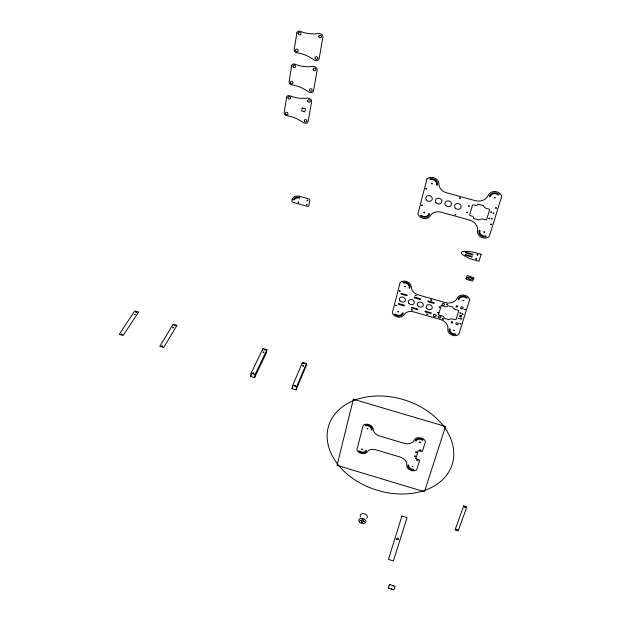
<?xml version="1.0" encoding="UTF-8"?>
<svg xmlns="http://www.w3.org/2000/svg" width="621" height="621" viewBox="0 0 621 621"><rect width="100%" height="100%" fill="white"/><g stroke="black" fill="none" stroke-linecap="round" stroke-linejoin="round"><path stroke-width="0.93" d="M250.566 376.45L251.078 373.306L263.025 348.544L266.929 349.685L266.386 352.79L254.571 377.63L250.566 376.45L251.389 374.735M254.571 377.63L255.099 374.494L266.929 349.685M262.753 350.097L263.025 348.544M291.986 388.707L292.607 385.587L302.59 362.276L306.533 363.432L305.897 366.522L296.023 389.903L291.986 388.707L292.724 386.976M296.023 389.903L296.652 386.782L306.533 363.432M302.28 363.821L302.59 362.276M251.078 373.306L255.099 374.494M292.607 385.587L296.652 386.782M360.514 516.819A3.664 2.523 18.3 0 1 361.74 513.815A3.664 2.523 18.3 0 1 366.312 514.894A3.664 2.523 18.3 0 1 366.662 518.271M362.198 519.187L362.959 519.389L362.198 519.187M293.391 199.504L293.803 200.063L294.354 199.768A4.96 4.145 29.2 0 1 299.314 198.2L299.85 197.92L299.462 197.393A5.915 4.952 29.2 0 0 293.391 199.504M307.108 200.366C307.814 202.027 308.396 199.271 307.108 200.366M458.197 318.503L459.113 318.705L458.197 318.503M361.756 522.424L362.517 522.641L361.756 522.424M488.921 218.429C489.682 220.106 490.295 217.203 488.921 218.429M415.822 458.422L419.649 460.246L416.652 469.95A5.853 4.215 16.3 0 1 410.077 469.996A5.853 4.215 16.3 0 1 406.786 465.183A9.02 6.497 17 0 0 400.025 457.025L375.589 449.713A8.011 5.783 18.2 0 0 367.477 451.537A5.814 4.207 18.8 0 1 362.159 453.555A5.814 4.207 18.8 0 1 356.834 449.922L363.246 425.137A5.907 4.347 18.7 0 1 369.705 424.935A5.907 4.347 18.7 0 1 373.299 429.755A8.166 6.016 18 0 0 379.361 435.934L404.069 443.301A9.206 6.777 16.7 0 0 414.378 440.041A5.969 4.378 16 0 1 419.951 437.704A5.969 4.378 16 0 1 425.509 441.469L422.389 451.451L418.197 450.776L415.822 458.422M462.047 313.954L462.963 314.172L462.047 313.954M359.016 451.118L359.148 451.428A4.704 3.408 18.8 0 0 366.631 450.667L365.839 450.419A3.873 2.802 18.8 0 1 359.675 451.048L359.016 451.118M361.748 449.13L362.54 449.371L361.748 449.13M365.746 425.315L366.281 425.758A3.936 2.895 18.7 0 1 371.319 429.817L372.134 430.043A4.782 3.516 18.7 0 0 366.017 425.113L365.746 425.315M367.127 428.63L367.935 428.87L367.166 428.56M363.828 521.236L364.581 521.469L363.828 521.236M493.175 213.143C493.905 214.835 494.595 211.924 493.175 213.143M464.562 507.101L465.362 507.318L464.562 507.101M394.715 314.242L394.855 314.614A5.216 4.184 18.2 0 0 403.254 313.349L402.936 312.782L402.377 313.085A4.293 3.447 18.2 0 1 395.453 314.125L394.715 314.242M395.546 305.268L396.431 305.524L395.546 305.268M399.264 290.946L400.157 291.202L399.264 290.946M397.828 311.703L398.713 311.959L397.867 311.618M402.99 282.493L403.588 283.005A4.37 3.571 18.1 0 1 409.123 287.725L409.456 288.291L410.031 287.965A5.31 4.339 18.1 0 0 403.301 282.229L402.99 282.493M404.45 286.475L405.35 286.731L404.45 286.475M420.479 215.433L420.627 215.852A5.581 4.797 17.5 0 0 429.716 214.16L429.375 213.523L428.769 213.88A4.595 3.951 17.5 0 1 421.286 215.277L420.479 215.433M421.543 205.186C422.202 206.886 422.948 204.053 421.543 205.186M411.335 309.778L412.228 310.026L411.335 309.778M425.812 188.745C426.472 190.484 427.24 187.589 425.812 188.745M423.887 212.452C424.547 214.136 425.292 211.334 423.887 212.452M415.216 295.48L416.117 295.736L415.216 295.48M429.988 178.988L430.617 179.554A4.681 4.106 17.2 0 1 436.516 184.771L436.858 185.415L437.487 185.019A5.682 4.991 17.2 0 0 430.33 178.685L429.988 178.988M431.494 183.49C432.154 185.237 432.93 182.326 431.494 183.49M388.249 587.947L393.838 589.934L395.135 586.364L389.522 584.454L388.249 587.947M388.49 588.017L388.979 588.172L388.513 587.978M389.546 584.71L390.035 584.866L389.569 584.672M391.517 588.964L391.998 589.112L391.517 588.964M392.581 585.657L393.062 585.805L392.581 585.657M408.765 465.238L408.734 465.37A3.905 2.81 16.3 0 0 413.64 469.313L413.889 469.934A4.743 3.416 16.3 0 1 407.935 465.145L408.765 465.238M426.759 314.179L427.652 314.436L426.759 314.179M430.803 299.912L431.704 300.168L430.803 299.912M412.088 466.317L412.887 466.557L412.088 466.317M415.309 440.794L416.14 440.98A3.982 2.919 16 0 1 422.59 440.32L423.157 439.916A4.828 3.547 16 0 0 415.325 440.724L415.309 440.794M414.471 456.148C415.426 458.298 416.458 454.882 414.471 456.148M415.728 452.041C416.683 454.199 417.723 450.761 415.728 452.041M416.8 460.029C417.754 462.171 418.787 458.772 416.8 460.029M419.524 442.051L420.339 442.292L419.524 442.051M419.881 450.054C420.836 452.22 421.884 448.773 419.881 450.054M437.549 312.588L438.449 312.844L437.549 312.588M439.171 307.03L440.072 307.286L439.171 307.03M455.053 214.424C455.698 216.124 456.489 213.298 455.053 214.424M442.416 318.876L443.309 319.132L442.416 318.876M459.695 198.037C460.347 199.776 461.155 196.888 459.695 198.037M446.709 304.197L447.617 304.453L446.709 304.197M450.07 329.122L450.039 329.285A4.331 3.454 14.1 0 0 455.418 333.857L455.985 334.16L455.674 334.595A5.255 4.192 14.1 0 1 449.146 329.045L450.07 329.122M466.736 212.289C467.38 214.004 468.195 211.156 466.736 212.289M468.591 205.908C469.235 207.631 470.058 204.767 468.591 205.908M453.772 330.279L454.665 330.535L453.772 330.279M458.228 299.058L458.57 299.555L459.16 299.237A4.425 3.602 13.4 0 1 466.441 298.127L467.101 298.165L467.093 297.614A5.372 4.378 13.4 0 0 458.251 298.965L458.228 299.058M459.905 312.93L460.813 313.186L459.905 312.93M462.932 300.385L463.84 300.649L462.932 300.385M465.991 278.689L466.48 279.403L472.713 281.111L474.118 277.82L467.279 275.561L465.991 278.689M459.874 323.634L460.774 323.89L459.874 323.634M460.565 318.759L461.465 319.015L460.565 318.759M467.334 277.579C467.955 279.178 468.739 276.547 467.334 277.579M464.267 309.421L465.176 309.677L464.267 309.421M471.813 278.837C472.434 280.436 473.218 277.804 471.813 278.837M475.833 258.833C476.454 260.471 477.262 257.769 475.833 258.833M479.924 230.764L479.886 230.95A4.642 3.959 11.2 0 0 485.599 235.996L486.204 236.329L485.863 236.826A5.636 4.805 11.2 0 1 478.923 230.701L479.428 230.313L479.924 230.764M477.075 254.781C477.704 256.419 478.512 253.71 477.075 254.781M483.899 231.975C484.527 233.659 485.358 230.865 483.899 231.975M489.356 196.252L489.713 196.81L490.357 196.438A4.751 4.137 9.6 0 1 498.259 194.955L498.973 194.986L498.973 194.35A5.768 5.03 9.6 0 0 489.387 196.151L489.356 196.252M490.885 212.033C491.514 213.756 492.368 210.892 490.885 212.033M494.417 197.641C495.053 199.388 495.915 196.469 494.417 197.641M490.621 224.235C491.25 225.935 492.096 223.11 490.621 224.235M491.475 218.654C492.104 220.362 492.95 217.521 491.475 218.654M495.674 207.903C496.303 209.634 497.165 206.754 495.674 207.903M286.646 97.155L284.154 112.82A2.391 2.08 36.6 0 0 286.374 115.591A33.161 28.411 33.9 0 1 303.405 122.694L305.159 123.168A2.701 2.36 34.5 0 0 308.132 121.491L311.61 101.65A2.74 2.414 36.1 0 0 309.429 98.514L307.651 98.033A35.04 31.19 40.8 0 1 289.572 95.719A2.414 2.111 37.9 0 0 286.646 97.155M291.66 65.624L289.075 81.894A2.445 2.15 39.4 0 0 291.334 84.759A33.845 29.443 36 0 1 308.691 91.986L310.484 92.467A2.756 2.445 37.1 0 0 313.52 90.705L317.129 70.088A2.795 2.507 39.3 0 0 314.925 66.851L313.108 66.362A35.871 32.315 44.9 0 1 294.657 64.11A2.468 2.189 41.1 0 0 291.66 65.624M296.877 32.828L294.191 49.75A2.5 2.228 42.9 0 0 296.489 52.707A34.574 30.522 38.8 0 1 314.187 60.074L316.011 60.555A2.818 2.538 40.6 0 0 319.124 58.7L322.873 37.26A2.864 2.6 43.5 0 0 320.63 33.914L318.775 33.433A36.794 33.464 50.1 0 1 299.935 31.236A2.531 2.274 45.1 0 0 296.877 32.828M302.217 107.992L301.705 111.004L304.927 111.873L305.439 108.861L302.217 107.992M292.173 199.17L291.87 200.917A1.281 1.071 29.7 0 0 292.902 202.322L307.449 206.382A1.281 1.071 28.4 0 0 308.862 205.652L309.856 200.28A1.281 1.079 28.6 0 0 308.831 198.867L299.656 196.314A7.141 5.977 29.2 0 0 292.173 199.17M456.52 529.426L457.297 529.666L456.559 529.356M360.141 520.344L360.879 520.608L360.141 520.344M303.568 366.025L302.745 365.932L303.568 366.025M304.585 363.627L303.785 363.464L304.585 363.627M295.379 385.447L294.54 385.354L295.379 385.447M298.134 202.174C298.569 203.874 299.609 201.305 298.134 202.174M353.326 399.241L337.048 465.377L424.446 491.747L445.529 426.464L353.326 399.241M265.035 349.887L264.22 349.794L265.035 349.887M263.102 352.076L263.886 352.309L263.149 352.022M306.37 204.456C306.758 206.164 307.869 203.626 306.37 204.456M253.058 373.011L253.857 373.252L253.104 372.949M400.196 282.392L392.301 312.891A6.443 5.17 18.2 0 0 398.162 317.067A6.443 5.17 18.2 0 0 404.178 314.366A8.873 7.11 17.2 0 1 413.33 311.765L440.53 319.536A9.998 7.988 15.2 0 1 447.857 329.153A6.497 5.178 14.1 0 0 451.389 334.843A6.497 5.178 14.1 0 0 458.779 334.486L469.693 299.4A6.637 5.403 13.4 0 0 463.561 295.06A6.637 5.403 13.4 0 0 457.211 298.181A10.231 8.368 14.6 0 1 445.505 302.629L417.972 294.812A9.074 7.429 16.8 0 1 411.35 287.554A6.552 5.356 18.1 0 0 407.454 281.833A6.552 5.356 18.1 0 0 400.196 282.392M426.969 178.957L417.91 213.958A6.893 5.931 17.5 0 0 424.159 218.538A6.893 5.931 17.5 0 0 430.687 215.293A9.501 8.151 15.9 0 1 440.607 212.064L469.81 220.121A10.712 9.152 12.9 0 1 477.533 230.857A6.963 5.938 11.2 0 0 481.236 237.23A6.963 5.938 11.2 0 0 489.216 236.617L501.745 196.314A7.126 6.21 9.6 0 0 495.209 191.532A7.126 6.21 9.6 0 0 488.277 195.289A10.984 9.618 11.6 0 1 475.531 200.715L445.932 192.603A9.726 8.539 15.2 0 1 438.915 184.522A7.025 6.163 17.2 0 0 434.816 178.103A7.025 6.163 17.2 0 0 426.969 178.957M398.542 303.537L398.348 304.259L404.279 305.951L404.465 305.229L398.542 303.537M401.205 293.345L401.011 294.075L406.98 295.775L407.182 295.037L401.205 293.345M411.886 307.348L411.692 308.07L417.63 309.763L417.832 309.041L411.886 307.348M414.657 297.164L414.455 297.894L420.44 299.601L420.642 298.864L414.657 297.164M425.269 311.16L425.067 311.882L431.021 313.582L431.222 312.86L425.269 311.16M428.133 300.999L427.931 301.728L433.932 303.436L434.133 302.706L428.133 300.999M433.908 314.28L433.349 316.19L435.732 316.873L436.291 314.956L433.908 314.28M441.236 305.516L438.48 314.932L443.115 316.252A2.104 1.692 15 0 1 443.992 318.193L449.068 319.644A4.168 3.346 14.2 0 1 452.981 319.07L455.069 319.668A0.931 0.753 14 0 0 456.187 319.202L458.624 311.245A0.939 0.761 13.8 0 0 457.941 310.259L455.83 309.662A4.215 3.423 13.9 0 1 452.841 307.1L447.718 305.641A2.119 1.716 14.7 0 1 445.894 306.836L441.236 305.516M472.387 205.45L469.701 214.602A1.001 0.862 12.5 0 0 470.423 215.689L472.666 216.31A2.251 1.941 12.4 0 1 473.582 218.499L479.032 219.997A4.471 3.835 11.3 0 1 483.27 219.229L485.521 219.85A1.001 0.862 10.9 0 0 486.732 219.291L489.527 210.154A1.009 0.869 10.5 0 0 488.812 209.052L486.546 208.431A4.526 3.928 10.6 0 1 483.363 205.59L477.86 204.076A2.267 1.972 11.9 0 1 475.865 205.497L473.606 204.876A1.001 0.869 12.2 0 0 472.387 205.45M465.331 254.556L465.129 255.231L471.944 257.133L472.154 256.457L465.331 254.556M465.929 252.266L465.719 252.964L472.713 254.913L472.923 254.222L465.929 252.266M481.135 254.338L478.993 261.278L472.736 259.524A27.433 23.319 11.7 0 1 461.877 254.043A1.669 1.405 13.4 0 1 462.591 251.629A26.75 22.185 12.9 0 1 474.848 252.592L481.135 254.338M401.919 516.004L388.443 559.405L393.38 560.934L407.058 517.565L401.919 516.004M463.701 505.812L455.038 529.954L458.151 530.901L466.883 506.775L463.701 505.812M174.943 325.598L174.128 325.567L174.943 325.598M172.778 327.709L173.57 327.865L172.824 327.647M162.609 346.207L161.763 346.107L162.609 346.207M135.82 312.091L136.612 312.247L135.875 312.029M135.145 314.467L134.33 314.373L135.145 314.467M122.112 334.238L121.274 334.207L122.112 334.238M176.946 325.435L163.711 347.481L159.768 346.308L173.096 324.302L176.946 325.435M138.561 312.076L123.168 335.487L119.255 334.331L134.749 310.958L138.561 312.076M359.59 522.09A3.687 2.523 18.3 0 0 365.715 522.385A3.687 2.523 18.3 0 0 361.771 518.256A3.687 2.523 18.3 0 0 359.59 522.09M361.484 521.291A1.164 0.8 18.3 0 0 363.417 521.376A1.164 0.8 18.3 0 0 362.175 520.072A1.164 0.8 18.3 0 0 361.484 521.291M396.881 539.307A1.056 0.714 16.8 0 0 398.581 539.183A1.056 0.714 16.8 0 0 397.254 538.128A1.056 0.714 16.8 0 0 396.881 539.307M455.55 208.361A3.33 2.888 13.9 0 0 461.054 207.29A3.33 2.888 13.9 0 0 456.932 203.556A3.33 2.888 13.9 0 0 455.55 208.361M445.948 205.722A3.322 2.888 15 0 0 451.428 204.643A3.322 2.888 15 0 0 447.291 200.909A3.322 2.888 15 0 0 445.948 205.722M435.818 202.454A3.322 2.88 16.1 0 0 441.508 202.687A3.322 2.88 16.1 0 0 438.519 198.2A3.322 2.88 16.1 0 0 435.818 202.454M426.239 199.822A3.315 2.88 17.3 0 0 431.913 200.055A3.315 2.88 17.3 0 0 428.909 195.561A3.315 2.88 17.3 0 0 426.239 199.822M346.634 473.644A64.724 47.188 17.5 0 0 451.979 465.113A64.724 47.188 17.5 0 0 372.81 396.206A64.724 47.188 17.5 0 0 346.634 473.644M469.15 279.046A1.281 1.063 12.8 0 0 471.277 278.682A1.281 1.063 12.8 0 0 469.693 277.284A1.281 1.063 12.8 0 0 469.15 279.046M399.831 300.673A3.097 2.507 18.1 0 0 405.094 301.014A3.097 2.507 18.1 0 0 402.237 297.001A3.097 2.507 18.1 0 0 399.831 300.673M408.742 303.211A3.097 2.507 17.4 0 0 414.021 303.553A3.097 2.507 17.4 0 0 411.18 299.547A3.097 2.507 17.4 0 0 408.742 303.211M417.677 305.757A3.105 2.515 16.7 0 0 422.971 306.106A3.105 2.515 16.7 0 0 420.145 302.093A3.105 2.515 16.7 0 0 417.677 305.757M426.619 308.311A3.105 2.515 16 0 0 431.929 308.66A3.105 2.515 16 0 0 429.119 304.647A3.105 2.515 16 0 0 426.619 308.311M459.889 316.555A0.939 0.753 13.6 0 0 461.488 316.531A0.939 0.753 13.6 0 0 460.526 315.39A0.939 0.753 13.6 0 0 459.889 316.555M456.288 306.797A0.784 0.637 13.9 0 0 457.584 306.595A0.784 0.637 13.9 0 0 456.614 305.742A0.784 0.637 13.9 0 0 456.288 306.797M451.358 322.586A0.776 0.621 14.2 0 0 452.686 322.633A0.776 0.621 14.2 0 0 451.948 321.662A0.776 0.621 14.2 0 0 451.358 322.586M456.256 324.426A1.242 0.994 13.9 0 0 458.282 324.046A1.242 0.994 13.9 0 0 456.683 322.757A1.242 0.994 13.9 0 0 456.256 324.426M461.023 308.435A1.258 1.017 13.5 0 0 463.142 308.264A1.258 1.017 13.5 0 0 461.729 306.805A1.258 1.017 13.5 0 0 461.023 308.435M438.83 317.618A1.242 1.001 15.2 0 0 440.863 317.3A1.242 1.001 15.2 0 0 439.319 315.957A1.242 1.001 15.2 0 0 438.83 317.618M442.439 305.012A1.25 1.017 14.9 0 0 444.535 304.818A1.25 1.017 14.9 0 0 443.091 303.374A1.25 1.017 14.9 0 0 442.439 305.012M318.806 36.546A1.428 1.296 43.5 0 0 320.964 37.734A1.428 1.296 43.5 0 0 320.746 35.374A1.428 1.296 43.5 0 0 318.806 36.546M298.212 33.534A1.428 1.289 45.1 0 0 300.37 34.714A1.428 1.289 45.1 0 0 300.122 32.362A1.428 1.289 45.1 0 0 298.212 33.534M315.189 58.327A1.413 1.273 40.6 0 0 317.502 58.941A1.413 1.273 40.6 0 0 316.679 56.713A1.413 1.273 40.6 0 0 315.189 58.327M295.511 50.448A1.413 1.265 42.9 0 0 297.645 51.613A1.413 1.265 42.9 0 0 297.397 49.3A1.413 1.265 42.9 0 0 295.511 50.448M293.058 66.649A1.397 1.242 41 0 0 295.34 67.254A1.397 1.242 41 0 0 294.501 65.058A1.397 1.242 41 0 0 293.058 66.649M309.669 90.317A1.382 1.226 37.1 0 0 311.936 90.922A1.382 1.226 37.1 0 0 311.121 88.764A1.382 1.226 37.1 0 0 309.669 90.317M290.449 82.903A1.382 1.219 39.3 0 0 292.708 83.509A1.382 1.219 39.3 0 0 291.886 81.351A1.382 1.219 39.3 0 0 290.449 82.903M313.225 69.707A1.397 1.25 39.3 0 0 315.515 70.32A1.397 1.25 39.3 0 0 314.7 68.116A1.397 1.25 39.3 0 0 313.225 69.707M285.505 113.806A1.351 1.18 36.5 0 0 287.725 114.404A1.351 1.18 36.5 0 0 286.902 112.316A1.351 1.18 36.5 0 0 285.505 113.806M304.36 121.087A1.351 1.18 34.5 0 0 306.58 121.685A1.351 1.18 34.5 0 0 305.78 119.605A1.351 1.18 34.5 0 0 304.36 121.087M307.783 101.254A1.366 1.211 36.1 0 0 310.026 101.867A1.366 1.211 36.1 0 0 309.219 99.733A1.366 1.211 36.1 0 0 307.783 101.254M288.012 98.157A1.366 1.195 37.9 0 0 290.248 98.762A1.366 1.195 37.9 0 0 289.425 96.635A1.366 1.195 37.9 0 0 288.012 98.157"/></g></svg>
